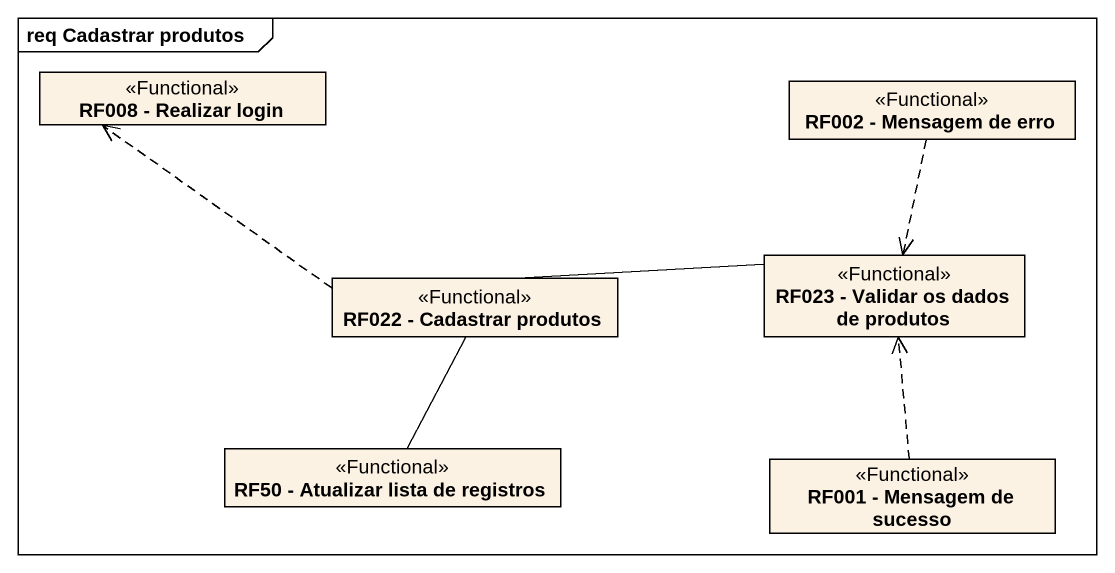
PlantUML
@startuml
mainframe req Cadastrar produtos
hide circle
hide empty members
class "RF008 - Realizar login" as RF008_Realizar_login <<Functional>>
class "RF002 - Mensagem de erro" as RF002_Mensagem_de_erro <<Functional>>
class "RF023 - Validar os dados de produtos" as RF023_Validar_os_dados_de <<Functional>>
class "RF022 - Cadastrar produtos" as RF022_Cadastrar_produtos <<Functional>>
class "RF50 - Atualizar lista de registros" as RF50_Atualizar_lista_de <<Functional>>
class "RF001 - Mensagem de sucesso" as RF001_Mensagem_de_sucesso <<Functional>>
RF002_Mensagem_de_erro ..> RF023_Validar_os_dados_de
RF023_Validar_os_dados_de -left- RF022_Cadastrar_produtos
RF022_Cadastrar_produtos .up.> RF008_Realizar_login
RF022_Cadastrar_produtos -- RF50_Atualizar_lista_de
RF001_Mensagem_de_sucesso .up.> RF023_Validar_os_dados_de
@enduml
